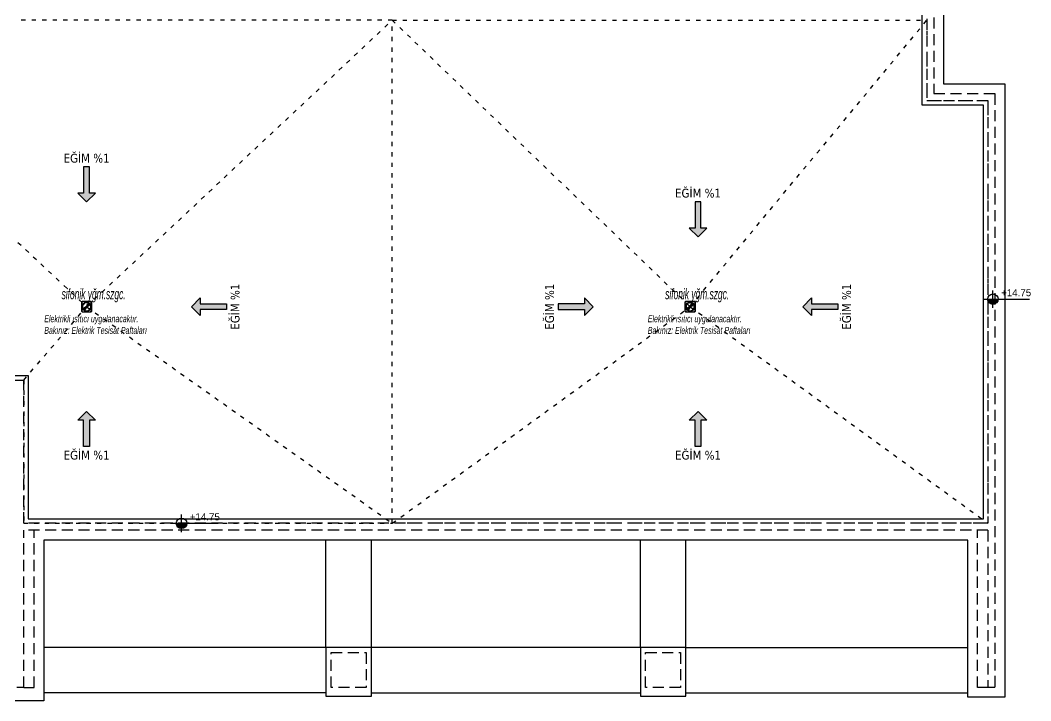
# Model space of a CAD drawing. Header units: centimetres. Extents: x 372964 to 529194, y 28783 to 59011.
# Drawn here: x 397960 to 400852, y 31795 to 33743 of the extents above; entities that cross this region are included whole.
import ezdxf
from ezdxf.enums import TextEntityAlignment as Align

# ---------------------------------------------------------------- set-up
doc = ezdxf.new("R2010")
doc.units = ezdxf.units.CM
doc.linetypes.add('ACAD_ISO03W100', pattern=[30, 12, -18])
doc.linetypes.add('HIDDEN', pattern=[9.525, 6.35, -3.175])
doc.layers.get('0').update_dxf_attribs({"lineweight": 9})
for name, color, linetype, lineweight in [('0-KRCN-MİMARİ-220526', 8, 'Continuous', 9), ('0-KRCN-SHT-YAZI-ÇAP-PİSSU', 41, 'Continuous', 30), ('GEB-BEZUG', 8, 'Continuous', 25)]:
    doc.layers.add(name, color=color, linetype=linetype, lineweight=lineweight)
for name, color, linetype in [('AS_GOR', 8, 'Continuous'), ('AS_SMB_KOT', 8, 'Continuous'), ('AS_TA_HIDDEN', 8, 'HIDDEN'), ('AS_TES_SUZGEC', 171, 'Continuous'), ('AS_YAZI_EGIM', 8, 'Continuous')]:
    doc.layers.add(name, color=color, linetype=linetype)
doc.styles.add('_yazı-50', font='arial.ttf')
doc.styles.add('TAHOMA', font='tahoma.ttf')
doc.styles.add('ÇAP-2', font='ARIALNBI.TTF')

# ---------------------------------------------------------------- blocks, each defined once
blk = doc.blocks.new('STR_R')
at = {"layer": 'AS_TA_HIDDEN', "linetype": 'HIDDEN', "ltscale": 5}
for p, q in [((22355, -1750), (22355, -3270)), ((22375, -2270), (22375, -3250)), ((22375, -3250), (22550, -3250)), ((22550, -3250), (22550, -4950)), ((22355, -3270), (22530, -3270)), ((22530, -3270), (22530, -4480)), ((18930, -4070), (19770, -4070)), ((19770, -4480), (19770, -4070)), ((22530, -4480), (19770, -4480)), ((22530, -4500), (19770, -4500)), ((19770, -4950), (19770, -4500)), ((22530, -4500), (22530, -4950)), ((19770, -4950), (19750, -4950)), ((22550, -4950), (22530, -4950))]:
    blk.add_line(p, q, dxfattribs=at)
for points in [[(19770, -4950), (19800, -4950), (19800, -4500)], [(22530, -4950), (22500, -4950), (22500, -4500)]]:
    blk.add_lwpolyline(points, dxfattribs=at)
for points in [[(20750, -4950), (20650, -4950), (20650, -4850), (20750, -4850)], [(21650, -4950), (21550, -4950), (21550, -4850), (21650, -4850)]]:
    blk.add_lwpolyline(points, close=True, dxfattribs=at)
blk = doc.blocks.new('OPK-03-1_RD')
at = {"layer": 'AS_GOR'}
for points in [[(22403, -1775), (22403, -2222), (22578, -2222), (22578, -2328), (22403, -2328), (22403, -3222), (22578, -3222), (22578, -4978), (22472, -4978), (22472, -4528), (19828, -4528), (19828, -4988), (19722, -4988), (19722, -4118), (18978, -4118), (18978, -4978), (14322, -4978), (14322, -4728), (8178, -4728), (8178, -4975), (8022, -4975)], [(8022, -1932), (8083, -1932), (8083, -4667), (14383, -4667), (14383, -4917), (18917, -4917), (18917, -4057), (19783, -4057), (19783, -4467), (22517, -4467), (22517, -3283), (22342, -3283), (22342, -1775)], [(20635, -4835), (20635, -4528)], [(20765, -4835), (20765, -4528)], [(21535, -4835), (21535, -4528)], [(21665, -4835), (21665, -4528)], [(20635, -4835), (19828, -4835)], [(21535, -4835), (20765, -4835)], [(21665, -4835), (22472, -4835)], [(20635, -4965), (19828, -4965)], [(20765, -4965), (21535, -4965)], [(21665, -4965), (22472, -4965)]]:
    blk.add_lwpolyline(points, dxfattribs=at)
for points in [[(20765, -4835), (20635, -4835), (20635, -4975), (20765, -4975)], [(21665, -4835), (21535, -4835), (21535, -4975), (21665, -4975)]]:
    blk.add_lwpolyline(points, close=True, dxfattribs=at)
blk.add_blockref('STR_R', (0, 0))
blk = doc.blocks.new('Einfügepunkt')
at = {"layer": 'GEB-BEZUG'}
for p, q in [((-1, -1), (1, 1)), ((-1, 1), (1, -1))]:
    blk.add_line(p, q, dxfattribs=at)
blk = doc.blocks.new('sifonik-suzgec')
at = {"layer": 'AS_TES_SUZGEC', "ltscale": 25}
for p, q in [((-15, 13), (-13, 15)), ((-15, 13), (-15, -13)), ((-12.9, 0.2), (-13.1, 0)), ((13, 15), (-13, 15)), ((-12.9, 0.2), (-12.2, 0.2)), ((-12.4, 3.5), (-12.6, 3.4)), ((-12.6, 3.4), (-12.5, 3.2)), ((-12.6, 3.4), (-11.9, 3.2)), ((-12.5, 3.2), (-11.8, 3)), ((-12.4, 3.5), (-11.7, 3.3)), ((-12.3, 0), (-12.2, 0.2)), ((-12.2, 0.2), (-11.8, 0.2)), ((-11.9, 3.2), (-11.7, 3.3)), ((-11.8, 3), (-11.9, 3.2)), ((-11.4, 2.9), (-11.8, 3)), ((-11.7, 3.3), (-11.3, 3.2)), ((-10.5, 1.6), (-11.7, 1.7)), ((-11.7, 1.4), (-10.6, 1.2)), ((-11.1, 6.6), (-11.3, 6.5)), ((-11.3, 6.5), (-11.3, 6.3)), ((-11.3, 6.5), (-10.7, 6.2)), ((-11.3, 6.3), (-10.6, 5.9)), ((-11.1, 6.6), (-10.4, 6.2)), ((-11, 4.3), (-9.9, 3.9)), ((-9.8, 4.2), (-10.8, 4.7)), ((-10.7, 6.2), (-10.4, 6.2)), ((-10.6, 5.9), (-10.7, 6.2)), ((-10.3, 5.7), (-10.6, 5.9)), ((-10.6, 1.2), (-10.5, 1.6)), ((-10.4, 6.2), (-10.1, 6.1)), ((-9.9, 3.9), (-9.8, 4.2)), ((-9.5, 7), (-8.5, 6.3)), ((-8.3, 6.6), (-9.3, 7.3)), ((-9.2, 9.2), (-9.2, 9)), ((-9, 9.2), (-9.2, 9.2)), ((-9.2, 9.2), (-8.7, 8.7)), ((-9.2, 9), (-8.7, 8.5)), ((-9, 9.2), (-8.5, 8.7)), ((-8.7, 8.7), (-8.5, 8.7)), ((-8.7, 8.5), (-8.7, 8.7)), ((-8.5, 8.2), (-8.7, 8.5)), ((-8.5, 8.7), (-8.2, 8.5)), ((-8.5, 6.3), (-8.3, 6.6)), ((-7.3, 9.3), (-6.6, 8.3)), ((-6.3, 8.5), (-7, 9.5)), ((-6.5, 11.3), (-6.6, 11.1)), ((-6.6, 11.1), (-6.2, 10.4)), ((-6.6, 8.3), (-6.3, 8.5)), ((-6.5, 11.3), (-6.2, 10.7)), ((-6.3, 11.3), (-6.5, 11.3)), ((-6.3, 11.3), (-5.9, 10.6)), ((-6.2, 10.7), (-5.9, 10.6)), ((-6.2, 10.4), (-6.2, 10.7)), ((-6.1, 10.1), (-6.2, 10.4)), ((-5.9, 10.6), (-5.7, 10.3)), ((-4.7, 10.8), (-4.2, 9.8)), ((-3.9, 9.9), (-4.3, 11)), ((-4.2, 9.8), (-3.9, 9.9)), ((-3.4, 12.6), (-3.5, 12.4)), ((-3.5, 12.4), (-3.3, 11.7)), ((-3.4, 12.6), (-3.2, 11.9)), ((-3.2, 12.5), (-3.4, 12.6)), ((-3.3, 11.7), (-3.2, 11.9)), ((-3.2, 11.3), (-3.3, 11.7)), ((-0.6, 0.6), (-3.3, -1.2)), ((-3.3, -1.3), (-0.5, 0.5)), ((-3.2, 12.5), (-3, 11.8)), ((-3.2, 11.9), (-3, 11.8)), ((-3, 11.8), (-2.9, 11.4)), ((-1.7, 11.7), (-1.6, 10.5)), ((-1.6, 10.5), (-1.2, 10.6)), ((-1.2, 10.6), (-1.4, 11.7)), ((1.8, 4.2), (-0.6, 0.6)), ((-0.6, 0.6), (-0.5, 0.5)), ((-0.5, 0.5), (1.8, 4.1)), ((-0.5, 0.5), (0, 0)), ((0, 13.1), (-0.2, 12.9)), ((-0.2, 12.9), (-0.2, 12.2)), ((-0.2, 12.2), (0, 12.3)), ((-0.2, 11.8), (-0.2, 12.2)), ((0, 13.1), (0, 12.3)), ((0.2, 12.9), (0, 13.1)), ((0, 12.3), (0.2, 12.2)), ((0, 0), (2.6, 2.6)), ((0, 0), (0, 0.2)), ((0.2, 12.9), (0.2, 12.2)), ((0.2, 12.2), (0.2, 11.8)), ((3.3, 1.3), (0.5, -0.5)), ((0.6, -0.6), (3.3, 1.2)), ((1.4, 11.7), (1.2, 10.6)), ((1.2, 10.6), (1.6, 10.5)), ((1.6, 10.5), (1.7, 11.7)), ((1.9, 4.3), (1.8, 4.2)), ((1.8, 4.2), (1.8, 4.1)), ((1.8, 4.2), (1.8, 4.2)), ((1.8, 4.1), (1.8, 4.2)), ((2.6, 2.6), (1.8, 4.2)), ((1.8, 4.1), (2.6, 2.6)), ((3.8, 7.3), (1.9, 4.3)), ((1.9, 4.3), (3.9, 7.2)), ((1.9, 4.2), (1.9, 4.3)), ((1.9, 4.3), (1.9, 4.2)), ((1.9, 4.3), (1.9, 4.3)), ((2.7, 2.7), (1.9, 4.3)), ((1.9, 4.2), (2.7, 2.7)), ((2.6, 2.6), (2.6, 2.6)), ((2.6, 2.6), (2.6, 2.6)), ((2.6, 2.6), (3.3, 1.3)), ((3.3, 1.3), (2.6, 2.6)), ((2.7, 2.7), (7.7, 7.7)), ((2.7, 2.7), (2.7, 2.7)), ((2.7, 2.7), (2.7, 2.7)), ((2.7, 2.7), (3.4, 1.4)), ((3.4, 1.4), (2.7, 2.7)), ((2.9, 11.4), (3, 11.8)), ((3.2, 12.5), (3, 11.8)), ((3, 11.8), (3.2, 11.9)), ((3.4, 12.6), (3.2, 11.9)), ((3.4, 12.6), (3.2, 12.5)), ((3.2, 11.9), (3.3, 11.7)), ((3.3, 11.7), (3.2, 11.3)), ((3.5, 12.4), (3.3, 11.7)), ((3.3, 1.2), (3.5, 1.3)), ((3.3, 1.3), (3.3, 1.3)), ((3.3, 1.2), (3.3, 1.3)), ((3.3, 1.3), (3.3, 1.2)), ((3.5, 12.4), (3.4, 12.6)), ((7.2, 3.9), (3.4, 1.4)), ((3.4, 1.4), (3.4, 1.4)), ((3.5, 1.3), (3.4, 1.4)), ((3.4, 1.4), (3.5, 1.3)), ((3.5, 1.3), (7.3, 3.8)), ((3.8, 7.3), (4.1, 7.7)), ((4.3, 11), (3.9, 9.9)), ((3.9, 9.9), (4.2, 9.8)), ((4.1, 7.7), (5.7, 10.3)), ((4.2, 9.8), (4.7, 10.8)), ((5.7, 10.3), (5.9, 10.5)), ((6.3, 11.3), (5.9, 10.5)), ((5.9, 10.5), (6.1, 10.6)), ((6.5, 11.3), (6.1, 10.6)), ((6.1, 10.6), (6.2, 10.3)), ((6.2, 10.3), (6.1, 10.1)), ((6.6, 11.1), (6.2, 10.3)), ((6.5, 11.3), (6.3, 11.3)), ((6.6, 11.1), (6.5, 11.3)), ((6.6, 9.8), (6.8, 9.9)), ((7.2, 9.3), (7.4, 9.5)), ((7.7, 4.1), (7.3, 3.8)), ((7.7, 9.2), (7.6, 9.1)), ((7.7, 7.7), (8.6, 8.6)), ((7.7, 4.1), (10.3, 5.7)), ((10.3, 5.8), (7.9, 4.3)), ((8.2, 8.5), (8.4, 8.6)), ((9, 9.2), (8.4, 8.6)), ((8.4, 8.6), (8.6, 8.6)), ((8.6, 8.4), (8.5, 8.2)), ((9.2, 9.2), (8.6, 8.6)), ((9.2, 9), (8.6, 8.4)), ((8.6, 8.6), (8.6, 8.4)), ((9.2, 9.2), (9, 9.2)), ((9.1, 7.6), (9.2, 7.7)), ((9.2, 9), (9.2, 9.2)), ((9.3, 7.2), (9.5, 7.4)), ((9.9, 6.8), (9.8, 6.6)), ((10.1, 6.1), (10.3, 6.2)), ((11.1, 6.6), (10.3, 6.2)), ((10.3, 6.2), (10.6, 6.1)), ((10.5, 6), (10.3, 5.8)), ((10.3, 5.7), (10.5, 5.9)), ((10.3, 5.8), (10.3, 5.7)), ((11.3, 6.3), (10.5, 5.9)), ((10.6, 6.1), (10.5, 6)), ((10.5, 5.9), (10.5, 6)), ((11.3, 6.5), (10.6, 6.1)), ((11.3, 6.5), (11.1, 6.6)), ((11.3, 6.3), (11.3, 6.5)), ((11.7, 3.3), (11.3, 3.2)), ((11.4, 2.9), (11.8, 3)), ((12.4, 3.5), (11.7, 3.3)), ((11.9, 3.2), (11.7, 3.3)), ((11.8, 3), (11.9, 3.2)), ((12.5, 3.2), (11.8, 3)), ((12.2, 0.2), (11.8, 0.2)), ((12.6, 3.4), (11.9, 3.2)), ((12.3, 0), (12.2, 0.2)), ((12.9, 0.2), (12.2, 0.2)), ((12.6, 3.4), (12.4, 3.5)), ((12.5, 3.2), (12.6, 3.4)), ((13.1, 0), (12.9, 0.2)), ((13, 15), (15, 13)), ((15, -13), (15, 13)), ((-13, -15), (-15, -13)), ((-13.1, 0), (-12.9, -0.2)), ((-13.1, 0), (-12.3, 0)), ((-13, -15), (13, -15)), ((-12.9, -0.2), (-12.2, -0.2)), ((-12.5, -3.2), (-12.6, -3.4)), ((-12.6, -3.4), (-11.9, -3.2)), ((-12.6, -3.4), (-12.4, -3.5)), ((-12.5, -3.2), (-11.8, -3)), ((-12.4, -3.5), (-11.7, -3.3)), ((-12.2, -0.2), (-12.3, 0)), ((-11.8, -0.2), (-12.2, -0.2)), ((-11.9, -3.2), (-11.8, -3)), ((-11.7, -3.3), (-11.9, -3.2)), ((-11.8, -3), (-11.4, -2.9)), ((-10.6, -1.2), (-11.7, -1.4)), ((-11.7, -1.7), (-10.5, -1.6)), ((-11.3, -3.2), (-11.7, -3.3)), ((-11.3, -6.3), (-10.5, -5.9)), ((-11.3, -6.5), (-10.6, -6.1)), ((-11.3, -6.3), (-11.3, -6.5)), ((-11.3, -6.5), (-11.1, -6.6)), ((-11.1, -6.6), (-10.3, -6.2)), ((-9.9, -3.9), (-11, -4.3)), ((-10.8, -4.7), (-9.8, -4.2)), ((-10.5, -1.6), (-10.6, -1.2)), ((-10.6, -6.1), (-10.5, -5.9)), ((-10.3, -6.2), (-10.6, -6.1)), ((-10.5, -5.9), (-10.3, -5.7)), ((-10.3, -5.7), (-7.7, -4.1)), ((-10.1, -6.1), (-10.3, -6.2)), ((-9.8, -4.2), (-9.9, -3.9)), ((-9.9, -6.8), (-9.8, -6.6)), ((-9.3, -7.2), (-9.5, -7.4)), ((-9.1, -7.6), (-9.2, -7.7)), ((-9.2, -9), (-8.6, -8.4)), ((-9.2, -9.2), (-8.6, -8.6)), ((-9.2, -9), (-9.2, -9.2)), ((-9.2, -9.2), (-9, -9.2)), ((-9, -9.2), (-8.4, -8.6)), ((-8.6, -8.6), (-7.7, -7.7)), ((-8.6, -8.4), (-8.5, -8.2)), ((-8.6, -8.6), (-8.6, -8.4)), ((-8.4, -8.6), (-8.6, -8.6)), ((-8.2, -8.5), (-8.4, -8.6)), ((-7.7, -7.7), (-2.7, -2.7)), ((-7.7, -4.1), (-7.3, -3.8)), ((-7.7, -9.2), (-7.6, -9.1)), ((-7.2, -9.3), (-7.4, -9.5)), ((-3.5, -1.3), (-7.3, -3.8)), ((-7.3, -3.9), (-3.4, -1.4)), ((-6.6, -9.8), (-6.8, -9.9)), ((-6.6, -11.1), (-6.2, -10.3)), ((-6.6, -11.1), (-6.5, -11.3)), ((-6.5, -11.3), (-6.1, -10.6)), ((-6.5, -11.3), (-6.3, -11.3)), ((-6.3, -11.3), (-5.9, -10.5)), ((-6.2, -10.3), (-6.1, -10.1)), ((-6.1, -10.6), (-6.2, -10.3)), ((-6, -10.5), (-6.1, -10.6)), ((-5.8, -10.3), (-6, -10.5)), ((-6, -10.5), (-5.9, -10.5)), ((-5.9, -10.5), (-5.7, -10.3)), ((-4.3, -7.9), (-5.8, -10.3)), ((-5.7, -10.3), (-5.8, -10.3)), ((-5.7, -10.3), (-4.1, -7.7)), ((-3.8, -7.3), (-4.1, -7.7)), ((-1.9, -4.3), (-3.9, -7.3)), ((-3.8, -7.3), (-1.9, -4.3)), ((-3.3, -1.2), (-3.5, -1.3)), ((-3.5, -1.3), (-3.4, -1.4)), ((-3.4, -1.4), (-3.5, -1.3)), ((-3.5, -12.4), (-3.3, -11.7)), ((-3.5, -12.4), (-3.4, -12.6)), ((-3.4, -1.4), (-3.4, -1.4)), ((-2.7, -2.7), (-3.4, -1.4)), ((-3.4, -1.4), (-2.7, -2.7)), ((-3.4, -12.6), (-3.2, -11.9)), ((-3.4, -12.6), (-3.2, -12.5)), ((-3.3, -1.3), (-3.3, -1.2)), ((-3.3, -1.2), (-3.3, -1.3)), ((-3.3, -1.3), (-3.3, -1.3)), ((-2.6, -2.6), (-3.3, -1.3)), ((-3.3, -1.3), (-2.6, -2.6)), ((-3.2, -11.3), (-3.3, -11.7)), ((-3.3, -11.7), (-3.2, -11.9)), ((-3.2, -11.9), (-3, -11.8)), ((-3.2, -12.5), (-3, -11.8)), ((-3, -11.8), (-2.9, -11.4)), ((-2.7, -2.7), (-2.7, -2.7)), ((-2.7, -2.7), (-1.9, -4.3)), ((-1.9, -4.2), (-2.7, -2.7)), ((-2.7, -2.7), (-2.7, -2.7)), ((-2.6, -2.6), (0, 0)), ((-2.6, -2.6), (-2.6, -2.6)), ((-2.6, -2.6), (-1.8, -4.2)), ((-1.8, -4.1), (-2.6, -2.6)), ((-2.6, -2.6), (-2.6, -2.6)), ((-1.9, -4.3), (-1.8, -4.2)), ((-1.9, -4.2), (-1.9, -4.3)), ((-1.9, -4.3), (-1.9, -4.2)), ((-1.9, -4.3), (-1.9, -4.3)), ((0.5, -0.5), (-1.8, -4.1)), ((-1.8, -4.2), (0.6, -0.6)), ((-1.8, -4.2), (-1.8, -4.1)), ((-1.8, -4.1), (-1.8, -4.2)), ((-1.8, -4.2), (-1.8, -4.2)), ((0, 0), (-0.3, 0)), ((-0.2, -11.8), (-0.2, -12.2)), ((-0.2, -12.2), (0, -12.3)), ((-0.2, -12.9), (-0.2, -12.2)), ((-0.2, -12.9), (0, -13.1)), ((0, 0), (0.5, -0.5)), ((0, 0), (0.2, 0)), ((0, 0), (0, -0.3)), ((0, -12.3), (0.2, -12.2)), ((0, -13.1), (0, -12.3)), ((0, -13.1), (0.2, -12.9)), ((0.2, -12.2), (0.2, -11.8)), ((0.2, -12.9), (0.2, -12.2)), ((0.6, -0.6), (0.5, -0.5)), ((2.9, -11.4), (3, -11.8)), ((3, -11.8), (3.2, -11.9)), ((3.2, -12.5), (3, -11.8)), ((3.3, -11.7), (3.2, -11.3)), ((3.2, -11.9), (3.3, -11.7)), ((3.4, -12.6), (3.2, -11.9)), ((3.2, -12.5), (3.4, -12.6)), ((3.5, -12.4), (3.3, -11.7)), ((3.4, -12.6), (3.5, -12.4)), ((5.7, -10.3), (5.9, -10.6)), ((5.9, -10.6), (6.2, -10.7)), ((6.3, -11.3), (5.9, -10.6)), ((6.2, -10.4), (6.1, -10.1)), ((6.2, -10.7), (6.2, -10.4)), ((6.6, -11.1), (6.2, -10.4)), ((6.5, -11.3), (6.2, -10.7)), ((6.3, -11.3), (6.5, -11.3)), ((6.5, -11.3), (6.6, -11.1)), ((8.2, -8.5), (8.5, -8.7)), ((8.7, -8.5), (8.5, -8.2)), ((8.5, -8.7), (8.7, -8.7)), ((9, -9.2), (8.5, -8.7)), ((8.7, -8.7), (8.7, -8.5)), ((9.2, -9), (8.7, -8.5)), ((9.2, -9.2), (8.7, -8.7)), ((9, -9.2), (9.2, -9.2)), ((9.2, -9.2), (9.2, -9)), ((10.1, -6.1), (10.4, -6.2)), ((10.6, -5.9), (10.3, -5.7)), ((10.4, -6.2), (10.7, -6.2)), ((11.1, -6.6), (10.4, -6.2)), ((10.7, -6.2), (10.6, -5.9)), ((11.3, -6.3), (10.6, -5.9)), ((11.3, -6.5), (10.7, -6.2)), ((11.1, -6.6), (11.3, -6.5)), ((11.3, -3.2), (11.7, -3.3)), ((11.3, -6.5), (11.3, -6.3)), ((11.8, -3), (11.4, -2.9)), ((11.7, -3.3), (11.9, -3.2)), ((12.4, -3.5), (11.7, -3.3)), ((11.8, -0.2), (12.2, -0.2)), ((11.9, -3.2), (11.8, -3)), ((12.5, -3.2), (11.8, -3)), ((12.6, -3.4), (11.9, -3.2)), ((12.2, -0.2), (12.3, 0)), ((12.9, -0.2), (12.2, -0.2)), ((13.1, 0), (12.3, 0)), ((12.4, -3.5), (12.6, -3.4)), ((12.6, -3.4), (12.5, -3.2)), ((12.9, -0.2), (13.1, 0)), ((15, -13), (13, -15))]:
    blk.add_line(p, q, dxfattribs=at)
for centre, radius in [((0, 0), 13.1), ((-12.5, 12.5), 0.3), ((12.5, 12.5), 0.3), ((-12.5, -12.5), 0.3), ((12.5, -12.5), 0.3)]:
    blk.add_circle(centre, radius, dxfattribs=at)
for centre, radius, start, end in [((0, 0), 12.9, 165.8007, 179.1993), ((0, 0), 12.6, 165.8198, 179.1802), ((0, 0), 12.9, 150.8007, 164.1993), ((0, 0), 12.6, 150.8198, 164.1802), ((0, 0), 12.1, 165.8539, 179.1461), ((0, 0), 12, 165.8607, 179.1393), ((0, 0), 11.8, 165.8753, 179.1247), ((0, 0), 11.8, 171.6247, 173.3753), ((0, 0), 12.1, 150.8539, 164.1461), ((0, 0), 12, 150.8607, 164.1393), ((0, 0), 11.8, 150.8753, 164.1247), ((0, 0), 12.9, 135.8007, 149.1993), ((0, 0), 11.8, 156.6247, 158.3753), ((0, 0), 12.6, 135.8198, 149.1802), ((0, 0), 12.1, 135.8539, 149.1461), ((0, 0), 12, 135.8607, 149.1393), ((0, 0), 11.8, 135.8753, 149.1247), ((0, 0), 11.8, 141.6247, 143.3753), ((0, 0), 12.9, 120.8007, 134.1993), ((0, 0), 12.6, 120.8198, 134.1802), ((0, 0), 12.1, 120.8539, 134.1461), ((0, 0), 12, 120.8607, 134.1393), ((0, 0), 11.8, 120.8753, 134.1247), ((0, 0), 11.8, 126.6247, 128.3753), ((0, 0), 12.9, 105.8007, 119.1993), ((0, 0), 12.6, 105.8198, 119.1802), ((0, 0), 12.1, 105.8539, 119.1461), ((0, 0), 12, 105.8607, 119.1393), ((0, 0), 11.8, 105.8753, 119.1247), ((0, 0), 11.8, 111.6247, 113.3753), ((0, 0), 12.9, 90.8007, 104.1993), ((0, 0), 12.6, 90.8198, 104.1802), ((0, 0), 12.1, 90.8539, 104.1461), ((0, 0), 12, 90.8607, 104.1393), ((0, 0), 11.8, 90.8753, 104.1247), ((0, 0), 11.8, 96.6247, 98.3753), ((0, 0), 12.9, 75.8007, 89.1993), ((0, 0), 12.6, 75.8198, 89.1802), ((0, 0), 12.1, 75.8539, 89.1461), ((0, 0), 12, 75.8607, 89.1393), ((0, 0), 11.8, 75.8753, 89.1247), ((0, 0), 11.8, 81.6247, 83.3753), ((0, 0), 11.8, 60.8753, 74.1247), ((0, 0), 12.1, 60.8539, 74.1461), ((0, 0), 12, 60.8607, 74.1393), ((0, 0), 12.6, 60.8198, 74.1802), ((0, 0), 12.9, 60.8007, 74.1993), ((5.9, 5.9), 2.58, 45, 135.7807), ((0, 0), 11.8, 66.6247, 68.3753), ((0, 0), 11.8, 45.8753, 59.1247), ((0, 0), 12.1, 45.8539, 59.1461), ((0, 0), 12, 55.6693, 59.1393), ((0, 0), 12.6, 45.8198, 59.1802), ((0, 0), 12.9, 45.8007, 59.1993), ((0, 0), 12, 52.1808, 55.6693), ((0, 0), 12, 45.8607, 50.069), ((5.9, 5.9), 2.58, 321.1789, 45), ((5.9, 5.9), 2.58, 314.2193, 321.1789), ((0, 0), 11.8, 30.8753, 44.1247), ((0, 0), 12, 39.931, 44.1393), ((0, 0), 12.1, 30.8539, 44.1461), ((0, 0), 12.6, 30.8198, 44.1802), ((0, 0), 12.9, 30.8007, 44.1993), ((0, 0), 12, 34.3307, 37.8192), ((0, 0), 12, 30.8607, 34.3307), ((0, 0), 11.8, 15.8753, 29.1247), ((0, 0), 12, 15.8607, 29.1393), ((0, 0), 12.1, 15.8539, 29.1461), ((0, 0), 12.6, 15.8198, 29.1802), ((0, 0), 12.9, 15.8007, 29.1993), ((0, 0), 11.8, 0.8753, 14.1247), ((0, 0), 12, 0.8607, 14.1393), ((0, 0), 12.1, 0.8539, 14.1461), ((0, 0), 12.6, 0.8198, 14.1802), ((0, 0), 12.9, 0.8007, 14.1993), ((0, 0), 12.9, 180.8007, 194.1993), ((0, 0), 12.6, 180.8198, 194.1802), ((0, 0), 12.9, 195.8007, 209.1993), ((0, 0), 12.1, 180.8539, 194.1461), ((0, 0), 12.6, 195.8198, 209.1802), ((0, 0), 12, 180.8607, 194.1393), ((0, 0), 11.8, 180.8753, 194.1247), ((0, 0), 11.8, 186.6247, 188.3753), ((0, 0), 12.1, 195.8539, 209.1461), ((0, 0), 12, 195.8607, 209.1393), ((0, 0), 11.8, 195.8753, 209.1247), ((0, 0), 12.9, 210.8007, 224.1993), ((0, 0), 11.8, 201.6247, 203.3753), ((0, 0), 12.6, 210.8198, 224.1802), ((0, 0), 12.1, 210.8539, 224.1461), ((0, 0), 12, 210.8607, 214.3307), ((0, 0), 11.8, 210.8753, 224.1247), ((0, 0), 12, 214.3307, 217.8192), ((0, 0), 12, 219.931, 224.1393), ((0, 0), 12.9, 225.8007, 239.1993), ((0, 0), 12.6, 225.8198, 239.1802), ((-5.9, -5.9), 2.58, 134.2193, 225), ((0, 0), 12, 225.8607, 230.069), ((0, 0), 12.1, 225.8539, 239.1461), ((0, 0), 11.8, 225.8753, 239.1247), ((-5.9, -5.9), 2.58, 225, 308.8211), ((0, 0), 12, 232.1808, 235.6693), ((0, 0), 12, 235.6693, 239.1393), ((0, 0), 12.9, 240.8007, 254.1993), ((0, 0), 12.6, 240.8198, 254.1802), ((0, 0), 12.1, 240.8539, 254.1461), ((0, 0), 12, 240.8607, 254.1393), ((0, 0), 11.8, 240.8753, 254.1247), ((-5.9, -5.9), 2.58, 308.8211, 315.7807), ((0, 0), 12.9, 255.8007, 269.1993), ((0, 0), 12.6, 255.8198, 269.1802), ((0, 0), 12.1, 255.8539, 269.1461), ((0, 0), 11.8, 255.8753, 269.1247), ((0, 0), 12, 255.8607, 269.1393), ((0, 0), 11.8, 270.8753, 284.1247), ((0, 0), 12, 270.8607, 284.1393), ((0, 0), 12.1, 270.8539, 284.1461), ((0, 0), 12.6, 270.8198, 284.1802), ((0, 0), 12.9, 270.8007, 284.1993), ((0, 0), 11.8, 285.8753, 299.1247), ((0, 0), 12, 285.8607, 299.1393), ((0, 0), 12.1, 285.8539, 299.1461), ((0, 0), 12.6, 285.8198, 299.1802), ((0, 0), 12.9, 285.8007, 299.1993), ((0, 0), 11.8, 300.8753, 314.1247), ((0, 0), 12, 300.8607, 314.1393), ((0, 0), 12.1, 300.8539, 314.1461), ((0, 0), 12.6, 300.8198, 314.1802), ((0, 0), 12.9, 300.8007, 314.1993), ((0, 0), 11.8, 315.8753, 329.1247), ((0, 0), 12, 315.8607, 329.1393), ((0, 0), 12.1, 315.8539, 329.1461), ((0, 0), 12.6, 315.8198, 329.1802), ((0, 0), 12.9, 315.8007, 329.1993), ((0, 0), 11.8, 330.8753, 344.1247), ((0, 0), 12, 330.8607, 344.1393), ((0, 0), 12.1, 330.8539, 344.1461), ((0, 0), 12.6, 330.8198, 344.1802), ((0, 0), 12.9, 330.8007, 344.1993), ((0, 0), 11.8, 345.8753, 359.1247), ((0, 0), 12, 345.8607, 359.1393), ((0, 0), 12.1, 345.8539, 359.1461), ((0, 0), 12.6, 345.8198, 359.1802), ((0, 0), 12.9, 345.8007, 359.1993)]:
    blk.add_arc(centre, radius, start, end, dxfattribs=at)
for points, knots in [([(7.7, 7.7), (7.6, 7.8), (7.5, 7.9), (7.1, 8.2), (6.8, 8.3), (6.2, 8.4), (5.9, 8.5), (5.6, 8.4), (5.4, 8.4), (5.2, 8.3), (4.7, 8.2), (4.6, 8.1), (4.3, 7.9), (4.1, 7.7), (3.9, 7.5), (3.9, 7.4), (3.8, 7.3)], [-0.783062, -0.783062, -0.783062, -0.783062, -0.634163, -0.634163, -0.192454, -0.192454, 0.106051, 0.106051, 0.106051, 0.404556, 0.404556, 0.625445, 0.625445, 0.846335, 0.846335, 0.994853, 0.994853, 0.994853, 0.994853]), ([(3.8, 7.3), (3.8, 7.3), (3.8, 7.3), (3.8, 7.3), (3.8, 7.3), (3.8, 7.3)], [0.994853329, 0.994853329, 0.994853329, 0.994853329, 0.995833954, 0.995833954, 0.996814579, 0.996814579, 0.996814579, 0.996814579]), ([(3.9, 7.3), (3.9, 7.4), (4, 7.5), (4.2, 7.7), (4.3, 7.8), (4.6, 8), (4.8, 8.1), (5.2, 8.3), (5.4, 8.3), (5.7, 8.4), (5.9, 8.4), (6.1, 8.4), (6.7, 8.3), (7.1, 8.1), (7.5, 7.8), (7.6, 7.7), (7.7, 7.7)], [-0.994853, -0.994853, -0.994853, -0.994853, -0.846335, -0.846335, -0.625445, -0.625445, -0.404556, -0.404556, -0.106051, -0.106051, -0.106051, 0.192454, 0.192454, 0.634163, 0.634163, 0.784802, 0.784802, 0.784802, 0.784802]), ([(3.9, 7.2), (3.9, 7.2), (3.9, 7.2), (3.9, 7.3), (3.9, 7.3), (3.9, 7.3)], [-0.996814579, -0.996814579, -0.996814579, -0.996814579, -0.995833954, -0.995833954, -0.994853329, -0.994853329, -0.994853329, -0.994853329]), ([(7.7, 7.7), (7.7, 7.6), (7.8, 7.5), (8, 7.2), (8.1, 7.1), (8.2, 6.7), (8.3, 6.6), (8.4, 6.1), (8.4, 5.9), (8.4, 5.7), (8.3, 5.4), (8.3, 5.2), (8, 4.6), (7.8, 4.3), (7.5, 4), (7.4, 3.9), (7.3, 3.9)], [2.356791, 2.356791, 2.356791, 2.356791, 2.50743, 2.50743, 2.728284, 2.728284, 2.949139, 2.949139, 3.247644, 3.247644, 3.247644, 3.546149, 3.546149, 3.987927, 3.987927, 4.136446, 4.136446, 4.136446, 4.136446]), ([(7.3, 3.8), (7.4, 3.9), (7.5, 3.9), (7.9, 4.3), (8.1, 4.6), (8.3, 5.2), (8.4, 5.4), (8.4, 5.6), (8.5, 5.9), (8.4, 6.2), (8.4, 6.6), (8.3, 6.8), (8.2, 7.1), (8.1, 7.3), (7.9, 7.5), (7.8, 7.6), (7.7, 7.7)], [-4.136446, -4.136446, -4.136446, -4.136446, -3.987927, -3.987927, -3.546149, -3.546149, -3.247644, -3.247644, -3.247644, -2.949139, -2.949139, -2.728284, -2.728284, -2.50743, -2.50743, -2.358531, -2.358531, -2.358531, -2.358531]), ([(7.7, 7.7), (7.7, 7.7), (7.7, 7.7), (7.7, 7.7), (7.7, 7.7), (7.7, 7.7)], [-0.1161431, -0.1161431, -0.1161431, -0.1161431, -0.0580714, -0.0580714, 0, 0, 0, 0]), ([(-7.3, -3.8), (-7.4, -3.9), (-7.5, -3.9), (-7.9, -4.3), (-8.1, -4.6), (-8.3, -5.2), (-8.4, -5.4), (-8.4, -5.6), (-8.5, -5.9), (-8.4, -6.2), (-8.4, -6.6), (-8.3, -6.8), (-8.2, -7.1), (-8.1, -7.3), (-7.9, -7.5), (-7.8, -7.6), (-7.7, -7.7)], [-4.136446, -4.136446, -4.136446, -4.136446, -3.987927, -3.987927, -3.546149, -3.546149, -3.247644, -3.247644, -3.247644, -2.949139, -2.949139, -2.728284, -2.728284, -2.50743, -2.50743, -2.358531, -2.358531, -2.358531, -2.358531]), ([(-7.7, -7.7), (-7.7, -7.6), (-7.8, -7.5), (-8, -7.2), (-8.1, -7.1), (-8.2, -6.7), (-8.3, -6.6), (-8.4, -6.1), (-8.4, -5.9), (-8.4, -5.7), (-8.3, -5.4), (-8.3, -5.2), (-8, -4.6), (-7.8, -4.3), (-7.5, -4), (-7.4, -3.9), (-7.3, -3.9)], [2.356791, 2.356791, 2.356791, 2.356791, 2.50743, 2.50743, 2.728284, 2.728284, 2.949139, 2.949139, 3.247644, 3.247644, 3.247644, 3.546149, 3.546149, 3.987927, 3.987927, 4.136446, 4.136446, 4.136446, 4.136446]), ([(-7.7, -7.7), (-7.6, -7.8), (-7.5, -7.9), (-7.1, -8.2), (-6.8, -8.3), (-6.2, -8.4), (-5.9, -8.5), (-5.6, -8.4), (-5.4, -8.4), (-5.2, -8.3), (-4.7, -8.2), (-4.6, -8.1), (-4.3, -7.9), (-4.1, -7.7), (-3.9, -7.5), (-3.9, -7.4), (-3.8, -7.3)], [-0.783062, -0.783062, -0.783062, -0.783062, -0.634163, -0.634163, -0.192454, -0.192454, 0.106051, 0.106051, 0.106051, 0.404556, 0.404556, 0.625445, 0.625445, 0.846335, 0.846335, 0.994853, 0.994853, 0.994853, 0.994853]), ([(-3.9, -7.3), (-3.9, -7.4), (-4, -7.5), (-4.2, -7.7), (-4.3, -7.8), (-4.6, -8), (-4.8, -8.1), (-5.2, -8.3), (-5.4, -8.3), (-5.7, -8.4), (-5.9, -8.4), (-6.1, -8.4), (-6.7, -8.3), (-7.1, -8.1), (-7.5, -7.8), (-7.6, -7.7), (-7.7, -7.7)], [-0.994853, -0.994853, -0.994853, -0.994853, -0.846335, -0.846335, -0.625445, -0.625445, -0.404556, -0.404556, -0.106051, -0.106051, -0.106051, 0.192454, 0.192454, 0.634163, 0.634163, 0.784802, 0.784802, 0.784802, 0.784802]), ([(-7.7, -7.7), (-7.7, -7.7), (-7.7, -7.7), (-7.7, -7.7), (-7.7, -7.7), (-7.7, -7.7)], [0, 0, 0, 0, 0.0580714, 0.0580714, 0.1161431, 0.1161431, 0.1161431, 0.1161431]), ([(-3.9, -7.3), (-3.9, -7.3), (-3.9, -7.3), (-3.9, -7.3), (-3.9, -7.3), (-3.9, -7.3)], [-0.996814579, -0.996814579, -0.996814579, -0.996814579, -0.995833954, -0.995833954, -0.994853329, -0.994853329, -0.994853329, -0.994853329]), ([(-3.8, -7.3), (-3.8, -7.3), (-3.8, -7.3), (-3.8, -7.3), (-3.8, -7.3), (-3.8, -7.3)], [0.994853329, 0.994853329, 0.994853329, 0.994853329, 0.995833954, 0.995833954, 0.996814579, 0.996814579, 0.996814579, 0.996814579])]:
    blk.add_open_spline(points, degree=3, knots=knots, dxfattribs=at)
for points in [[(7.3, 3.9), (7.3, 3.9), (7.2, 3.9), (7.2, 3.9)], [(7.3, 3.8), (7.3, 3.8), (7.3, 3.8), (7.3, 3.8)], [(-7.3, -3.8), (-7.3, -3.8), (-7.3, -3.8), (-7.3, -3.8)], [(-7.3, -3.9), (-7.3, -3.9), (-7.3, -3.9), (-7.3, -3.9)]]:
    blk.add_open_spline(points, degree=3, dxfattribs=at)
at = {"ltscale": 25, "xscale": 0.1000000000000008, "yscale": 0.1000000000000008, "zscale": 0.1000000000000008}
blk.add_blockref('Einfügepunkt', (0, 0), dxfattribs=at)
at = {"layer": '0-KRCN-SHT-YAZI-ÇAP-PİSSU', "insert": (-71.5, 51.4), "char_height": 30, "width": 490.477, "attachment_point": 1, "style": 'ÇAP-2'}
blk.add_mtext('{\\W0.7;sifonik yğm.szgc.}', dxfattribs=at)
blk = doc.blocks.new('*U158')
at = {"transparency": 33554559}
blk.add_hatch(color=256, dxfattribs=at).paths.add_polyline_path([(0, 0), (25, -25), (8.5, -25), (8.5, -100), (-8.5, -100), (-8.5, -25), (-25, -25)])
at = {"linetype": 'Continuous'}
blk.add_lwpolyline([(0, 0), (25, -25), (8.5, -25), (8.5, -100), (-8.5, -100), (-8.5, -25), (-25, -25)], close=True, dxfattribs=at)
at = {"linetype": 'Continuous', "style": 'TAHOMA'}
blk.add_attdef('EGIM', text='', height=25, dxfattribs=at).set_placement((0, -125), align=Align.MIDDLE_CENTER)
blk = doc.blocks.new('*U159')
at = {"transparency": 33554559}
blk.add_hatch(color=256, dxfattribs=at).paths.add_polyline_path([(0, 0), (25, 25), (25, 8.5), (100, 8.5), (100, -8.5), (25, -8.5), (25, -25)])
at = {"linetype": 'Continuous'}
blk.add_lwpolyline([(0, 0), (25, 25), (25, 8.5), (100, 8.5), (100, -8.5), (25, -8.5), (25, -25)], close=True, dxfattribs=at)
at = {"linetype": 'Continuous', "style": 'TAHOMA'}
blk.add_attdef('EGIM', text='', height=25, rotation=90, dxfattribs=at).set_placement((125, 0), align=Align.MIDDLE_CENTER)
blk = doc.blocks.new('*U160')
at = {"transparency": 33554559}
blk.add_hatch(color=256, dxfattribs=at).paths.add_polyline_path([(0, 0), (25, 25), (8.5, 25), (8.5, 100), (-8.5, 100), (-8.5, 25), (-25, 25)])
at = {"linetype": 'Continuous'}
blk.add_lwpolyline([(0, 0), (25, 25), (8.5, 25), (8.5, 100), (-8.5, 100), (-8.5, 25), (-25, 25)], close=True, dxfattribs=at)
at = {"linetype": 'Continuous', "style": 'TAHOMA'}
blk.add_attdef('EGIM', text='', height=25, dxfattribs=at).set_placement((0, 125), align=Align.MIDDLE_CENTER)
blk = doc.blocks.new('*U162')
at = {"transparency": 33554559}
blk.add_hatch(color=256, dxfattribs=at).paths.add_polyline_path([(0, 0), (25, -25), (8.5, -25), (8.5, -100), (-8.5, -100), (-8.5, -25), (-25, -25)])
at = {"linetype": 'Continuous'}
blk.add_lwpolyline([(0, 0), (25, -25), (8.5, -25), (8.5, -100), (-8.5, -100), (-8.5, -25), (-25, -25)], close=True, dxfattribs=at)
at = {"linetype": 'Continuous', "style": 'TAHOMA'}
blk.add_attdef('EGIM', text='', height=25, dxfattribs=at).set_placement((0, -125), align=Align.MIDDLE_CENTER)
blk = doc.blocks.new('*U163')
at = {"transparency": 33554559}
blk.add_hatch(color=256, dxfattribs=at).paths.add_polyline_path([(0, 0), (25, 25), (25, 8.5), (100, 8.5), (100, -8.5), (25, -8.5), (25, -25)])
at = {"linetype": 'Continuous'}
blk.add_lwpolyline([(0, 0), (25, 25), (25, 8.5), (100, 8.5), (100, -8.5), (25, -8.5), (25, -25)], close=True, dxfattribs=at)
at = {"linetype": 'Continuous', "style": 'TAHOMA'}
blk.add_attdef('EGIM', text='', height=25, rotation=90, dxfattribs=at).set_placement((125, 0), align=Align.MIDDLE_CENTER)
blk = doc.blocks.new('*U207')
at = {"transparency": 33554559}
blk.add_hatch(color=256, dxfattribs=at).paths.add_polyline_path([(0, 0), (25, 25), (8.5, 25), (8.5, 100), (-8.5, 100), (-8.5, 25), (-25, 25)])
at = {"linetype": 'Continuous'}
blk.add_lwpolyline([(0, 0), (25, 25), (8.5, 25), (8.5, 100), (-8.5, 100), (-8.5, 25), (-25, 25)], close=True, dxfattribs=at)
at = {"linetype": 'Continuous', "style": 'TAHOMA'}
blk.add_attdef('EGIM', text='', height=25, dxfattribs=at).set_placement((0, 125), align=Align.MIDDLE_CENTER)
blk = doc.blocks.new('*U208')
at = {"transparency": 33554559}
blk.add_hatch(color=256, dxfattribs=at).paths.add_polyline_path([(0, 0), (-25, 25), (-25, 8.5), (-100, 8.5), (-100, -8.5), (-25, -8.5), (-25, -25)])
at = {"linetype": 'Continuous'}
blk.add_lwpolyline([(0, 0), (-25, 25), (-25, 8.5), (-100, 8.5), (-100, -8.5), (-25, -8.5), (-25, -25)], close=True, dxfattribs=at)
at = {"linetype": 'Continuous', "style": 'TAHOMA'}
blk.add_attdef('EGIM', text='', height=25, rotation=90, dxfattribs=at).set_placement((-125, 0), align=Align.MIDDLE_CENTER)
blk = doc.blocks.new('SIFONIK SISTEM CATI SUZGEC YERLESIMI')
at = {"layer": 'AS_YAZI_EGIM', "linetype": 'ACAD_ISO03W100'}
for points in [[(19925, -1720), (18175, -1720), (18175, -2750), (18870, -2750), (18870, -3160), (19925, -3160)], [(21455, -1720), (21455, -1950), (21630, -1950), (21630, -3160), (19925, -3160), (19925, -1720)]]:
    blk.add_lwpolyline(points, close=True, dxfattribs=at)
for points in [[(18175, -1720), (19050, -2539.9), (19925, -3160)], [(18870, -2750), (19050, -2539.9), (19925, -1720)], [(19925, -1720), (20777.5, -2539.9), (21630, -3160)], [(19925, -3160), (20777.5, -2539.9), (21455, -1720)]]:
    blk.add_lwpolyline(points, dxfattribs=at)
for p in [(19050, -2539.9), (20777.5, -2539.9)]:
    blk.add_blockref('sifonik-suzgec', p)
at = {"layer": 'AS_YAZI_EGIM'}
for name, p in [('*U160', (19050, -2239.9)), ('*U207', (20800, -2339.9)), ('*U159', (19350, -2539.9)), ('*U208', (20500, -2539.9)), ('*U163', (21100, -2539.9)), ('*U158', (19050, -2839.9)), ('*U162', (20800, -2839.9))]:
    blk.add_blockref(name, p, dxfattribs=at).add_auto_attribs({'EGIM': 'EĞİM %1'})
blk = doc.blocks.new('kot01')
at = {"layer": 'AS_SMB_KOT'}
h = blk.add_hatch(color=8, dxfattribs=at)
edge = h.paths.add_edge_path()
edge.add_arc((0, 0), 0.3, 180, 360)
edge.add_line((0.3, 0), (-0.3, 0))
for p, q in [((-0.5, 0), (2.1, 0)), ((0, -0.5), (0, 0.5))]:
    blk.add_line(p, q, dxfattribs=at)
blk.add_circle((0, 0), 0.3, dxfattribs=at)
at = {"layer": 'AS_SMB_KOT', "style": '_yazı-50'}
for tag, p in [('INCE', (0.434, 0.1)), ('KABA', (0.434, -0.5))]:
    blk.add_attdef(tag, p, '', height=0.4, dxfattribs=at)
blk = doc.blocks.new('G$CBC016F8E')
blk.add_blockref('OPK-03-1_RD', (-26364.3, -3851.5))
at = {"color": 4}
blk.add_blockref('SIFONIK SISTEM CATI SUZGEC YERLESIMI', (-25464.3, -5171.5), dxfattribs=at)
at = {"layer": 'AS_SMB_KOT'}
ref = blk.add_blockref('kot01', (-3820.3, -7689.9), dxfattribs=dict(at, xscale=50, yscale=50, zscale=50))
ref.add_attrib('INCE', '+14.75', dxfattribs={"layer": '0', "color": 1, "height": 20, "style": '_yazı-50'}).set_placement((-3796.8, -7687.4), align=Align.BOTTOM_LEFT)
ref = blk.add_blockref('kot01', (-6142.6, -8331.5), dxfattribs=dict(at, xscale=50, yscale=50, zscale=50))
ref.add_attrib('INCE', '+14.75', dxfattribs={"layer": '0', "color": 1, "height": 20, "style": '_yazı-50'}).set_placement((-6119.2, -8329), align=Align.BOTTOM_LEFT)

msp = doc.modelspace()

# ---------------------------------------------------------------- block references
at = {"layer": '0-KRCN-MİMARİ-220526'}
msp.add_blockref('G$CBC016F8E', (404564.066, 40634.016), dxfattribs=at)

# ---------------------------------------------------------------- next in the draw order: texts
at = {"layer": '0-KRCN-SHT-YAZI-ÇAP-PİSSU', "char_height": 20, "width": 490.47749, "attachment_point": 1, "style": 'ÇAP-2'}
for insert in [(398028.656, 32898.166), (399756.156, 32898.166)]:
    msp.add_mtext('{\\W0.7;Elektrikli ısıtıcı uygulanacaktır.\\PBakınız: Elektrik Tesisat Paftaları}', dxfattribs=dict(at, insert=insert))

doc.saveas('drawing.dxf')
